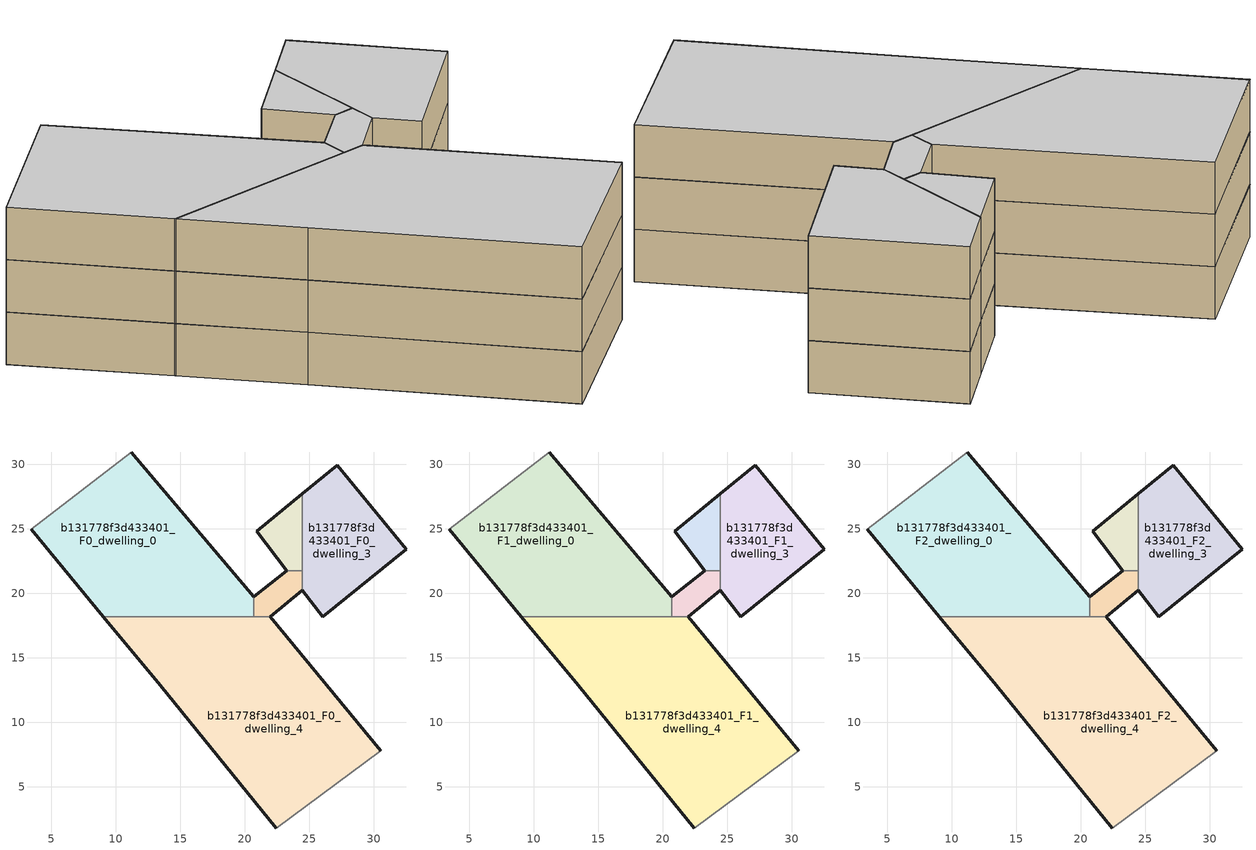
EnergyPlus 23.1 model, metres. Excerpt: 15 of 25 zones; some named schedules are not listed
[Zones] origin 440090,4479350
b131778f3d433401_F0_dwelling_0
 floor ground (EU_floor_Construction): 20.69,18.19 20.69,19.72 11.2,30.96 3.44,24.95 9.03,18.19 z0
 wall outside (EU_wall_Construction): 11.2,30.96 20.69,19.72 / 9.03,18.19 3.44,24.95 z0:3
 wall adiabatic (EU_wall_Construction): 3.44,24.95 11.2,30.96 z0:3
 wall to b131778f3d433401_F0_dwelling_2 (EU_wall_Construction): 20.69,19.72 20.69,18.19 z0:3
 wall to b131778f3d433401_F0_dwelling_4 (EU_wall_Construction): 20.69,18.19 9.03,18.19 z0:3
b131778f3d433401_F0_dwelling_1
 floor ground (EU_floor_Construction): 24.45,21.76 24.45,27.71 20.91,24.81 23.27,21.76 z0
 wall outside (EU_wall_Construction): 23.27,21.76 20.91,24.81 24.45,27.71 z0:3
 wall to b131778f3d433401_F0_dwelling_3 (EU_wall_Construction): 24.45,27.71 24.45,21.76 z0:3
 wall to b131778f3d433401_F0_dwelling_2 (EU_wall_Construction): 24.45,21.76 23.26,21.76 z0:3
b131778f3d433401_F0_dwelling_2
 floor ground (EU_floor_Construction): 24.45,20.23 24.45,21.76 23.27,21.76 20.69,19.72 20.69,18.19 21.97,18.19 z0
 wall outside (EU_wall_Construction): 24.45,20.23 21.97,18.19 / 20.69,19.72 23.27,21.76 z0:3
 wall to b131778f3d433401_F0_dwelling_3 (EU_wall_Construction): 24.45,21.76 24.45,20.23 z0:3
 wall to b131778f3d433401_F0_dwelling_4 (EU_wall_Construction): 21.96,18.19 20.69,18.19 z0:3
b131778f3d433401_F0_dwelling_3
 floor ground (EU_floor_Construction): 32.51,23.43 27.18,29.95 24.45,27.71 24.45,20.23 26.06,18.19 z0
 wall outside (EU_wall_Construction): 24.45,27.71 27.18,29.95 32.51,23.43 26.06,18.19 24.45,20.23 z0:3
b131778f3d433401_F0_dwelling_4
 floor ground (EU_floor_Construction): 30.56,7.8 21.97,18.19 9.03,18.19 13.43,12.86 22.44,1.8 z0
 wall outside (EU_wall_Construction): 22.44,1.8 13.43,12.86 9.03,18.19 / 21.97,18.19 30.56,7.8 z0:3
 wall adiabatic (EU_wall_Construction): 30.56,7.8 22.44,1.8 z0:3
b131778f3d433401_F1_dwelling_0
 floor to b131778f3d433401_F0_dwelling_0 (EU_floor_Construction): 20.69,18.19 20.69,19.72 11.2,30.96 3.44,24.95 9.03,18.19 z3
 wall outside (EU_wall_Construction): 11.2,30.96 20.69,19.72 / 9.03,18.19 3.44,24.95 z3:6
 wall adiabatic (EU_wall_Construction): 3.44,24.95 11.2,30.96 z3:6
 wall to b131778f3d433401_F1_dwelling_2 (EU_wall_Construction): 20.69,19.72 20.69,18.19 z3:6
 wall to b131778f3d433401_F1_dwelling_4 (EU_wall_Construction): 20.69,18.19 9.03,18.19 z3:6
b131778f3d433401_F1_dwelling_1
 floor to b131778f3d433401_F0_dwelling_1 (EU_floor_Construction): 24.45,21.76 24.45,27.71 20.91,24.81 23.26,21.76 z3
 wall outside (EU_wall_Construction): 23.27,21.76 20.91,24.81 24.45,27.71 z3:6
 wall to b131778f3d433401_F1_dwelling_3 (EU_wall_Construction): 24.45,27.71 24.45,21.76 z3:6
 wall to b131778f3d433401_F1_dwelling_2 (EU_wall_Construction): 24.45,21.76 23.26,21.76 z3:6
b131778f3d433401_F1_dwelling_2
 floor to b131778f3d433401_F0_dwelling_2 (EU_floor_Construction): 24.45,20.23 24.45,21.76 23.26,21.76 20.69,19.72 20.69,18.19 21.96,18.19 z3
 wall outside (EU_wall_Construction): 24.45,20.23 21.97,18.19 / 20.69,19.72 23.27,21.76 z3:6
 wall to b131778f3d433401_F1_dwelling_3 (EU_wall_Construction): 24.45,21.76 24.45,20.23 z3:6
 wall to b131778f3d433401_F1_dwelling_4 (EU_wall_Construction): 21.96,18.19 20.69,18.19 z3:6
b131778f3d433401_F1_dwelling_3
 floor to b131778f3d433401_F0_dwelling_3 (EU_floor_Construction): 32.51,23.43 27.18,29.95 24.45,27.71 24.45,20.23 26.06,18.19 z3
 wall outside (EU_wall_Construction): 24.45,27.71 27.18,29.95 32.51,23.43 26.06,18.19 24.45,20.23 z3:6
b131778f3d433401_F1_dwelling_4
 floor to b131778f3d433401_F0_dwelling_4 (EU_floor_Construction): 30.56,7.8 21.96,18.19 9.03,18.19 13.43,12.86 22.44,1.8 z3
 wall outside (EU_wall_Construction): 22.44,1.8 13.43,12.86 9.03,18.19 / 21.97,18.19 30.56,7.8 z3:6
 wall adiabatic (EU_wall_Construction): 30.56,7.8 22.44,1.8 z3:6
b131778f3d433401_F2_dwelling_0
 floor to b131778f3d433401_F1_dwelling_0 (EU_floor_Construction): 20.69,18.19 20.69,19.72 11.2,30.96 3.44,24.95 9.03,18.19 z6
 wall outside (EU_wall_Construction): 11.2,30.96 20.69,19.72 / 9.03,18.19 3.44,24.95 z6:9
 wall adiabatic (EU_wall_Construction): 3.44,24.95 11.2,30.96 z6:9
 wall to b131778f3d433401_F2_dwelling_2 (EU_wall_Construction): 20.69,19.72 20.69,18.19 z6:9
 wall to b131778f3d433401_F2_dwelling_4 (EU_wall_Construction): 20.69,18.19 9.03,18.19 z6:9
 ceiling to b131778f3d433401_F3_dwelling_0 (EU_floor_Construction): 11.2,30.96 20.69,19.72 20.69,18.19 9.03,18.19 3.44,24.95 z9
b131778f3d433401_F2_dwelling_1
 floor to b131778f3d433401_F1_dwelling_1 (EU_floor_Construction): 24.45,21.76 24.45,27.71 20.91,24.81 23.26,21.76 z6
 wall outside (EU_wall_Construction): 23.27,21.76 20.91,24.81 24.45,27.71 z6:9
 wall to b131778f3d433401_F2_dwelling_3 (EU_wall_Construction): 24.45,27.71 24.45,21.76 z6:9
 wall to b131778f3d433401_F2_dwelling_2 (EU_wall_Construction): 24.45,21.76 23.26,21.76 z6:9
 ceiling to b131778f3d433401_F3_dwelling_1 (EU_floor_Construction): 24.45,27.71 24.45,21.76 23.26,21.76 20.91,24.81 z9
b131778f3d433401_F2_dwelling_2
 floor to b131778f3d433401_F1_dwelling_2 (EU_floor_Construction): 24.45,20.23 24.45,21.76 23.26,21.76 20.69,19.72 20.69,18.19 21.96,18.19 z6
 wall outside (EU_wall_Construction): 24.45,20.23 21.97,18.19 / 20.69,19.72 23.27,21.76 z6:9
 wall to b131778f3d433401_F2_dwelling_3 (EU_wall_Construction): 24.45,21.76 24.45,20.23 z6:9
 wall to b131778f3d433401_F2_dwelling_4 (EU_wall_Construction): 21.96,18.19 20.69,18.19 z6:9
 ceiling to b131778f3d433401_F3_dwelling_2 (EU_floor_Construction): 24.45,21.76 24.45,20.23 21.96,18.19 20.69,18.19 20.69,19.72 23.26,21.76 z9
b131778f3d433401_F2_dwelling_3
 floor to b131778f3d433401_F1_dwelling_3 (EU_floor_Construction): 32.51,23.43 27.18,29.95 24.45,27.71 24.45,20.23 26.06,18.19 z6
 wall outside (EU_wall_Construction): 24.45,27.71 27.18,29.95 32.51,23.43 26.06,18.19 24.45,20.23 z6:9
 ceiling to b131778f3d433401_F3_dwelling_3 (EU_floor_Construction): 27.18,29.95 32.51,23.43 26.06,18.19 24.45,20.23 24.45,27.71 z9
b131778f3d433401_F2_dwelling_4
 floor to b131778f3d433401_F1_dwelling_4 (EU_floor_Construction): 30.56,7.8 21.96,18.19 9.03,18.19 13.43,12.86 22.44,1.8 z6
 wall outside (EU_wall_Construction): 22.44,1.8 13.43,12.86 9.03,18.19 / 21.97,18.19 30.56,7.8 z6:9
 wall adiabatic (EU_wall_Construction): 30.56,7.8 22.44,1.8 z6:9
 ceiling to b131778f3d433401_F3_dwelling_4 (EU_floor_Construction): 21.96,18.19 30.56,7.8 22.44,1.8 13.43,12.86 9.03,18.19 z9
[Building]
EU S2 Campaign: North Axis=0; Terrain=City; Solar Distribution=FullExterior
[Site:Location]
Madrid: Latitude=40.5; Longitude=-3.5; Time Zone=1; Elevation=609
[SizingPeriod:WeatherFileDays]
AnnualSizingPeriod: Begin Month=1; Begin Day of Month=1; End Month=12; End Day of Month=31; Day of Week for Start Day=Monday; Use Weather File Daylight Saving Period=No; Use Weather File Rain and Snow Indicators=No
[MATERIAL]
EU_InternalMass_Material: Roughness=MediumRough; Thickness=0.1; Conductivity=1; Density=1800; Specific Heat=900; Thermal Absorptance=0.9; Solar Absorptance=0.7; Visible Absorptance=0.7
[MATERIAL:NOMASS] Roughness=MediumRough; Thermal Absorptance=0.9; Solar Absorptance=0.7; Visible Absorptance=0.7
Name | Thermal Resistance
EU_wall_NoMass | 0.609216
EU_floor_NoMass | 0.568163
[CONSTRUCTION]
EU_wall_Construction: EU_wall_NoMass
EU_floor_Construction: EU_floor_NoMass
EU_InternalMass_Construction: EU_InternalMass_Material
[ZONE] Type=1; Multiplier=1; Ceiling Height=autocalculate; Floor Area=autocalculate; Part of Total Floor Area=Yes
Name | Volume
b131778f3d433401_F0_dwelling_0; b131778f3d433401_F1_dwelling_0; b131778f3d433401_F2_dwelling_0 | 374.283
b131778f3d433401_F0_dwelling_1 | 37.0184
b131778f3d433401_F1_dwelling_1; b131778f3d433401_F2_dwelling_1 | 37.0181
b131778f3d433401_F0_dwelling_2 | 24.8156
b131778f3d433401_F1_dwelling_2; b131778f3d433401_F2_dwelling_2 | 24.8159
b131778f3d433401_F0_dwelling_3 | 167.466
b131778f3d433401_F1_dwelling_3; b131778f3d433401_F2_dwelling_3 | 167.467
b131778f3d433401_F0_dwelling_4; b131778f3d433401_F1_dwelling_4; b131778f3d433401_F2_dwelling_4 | 520.787
[INTERNALMASS] Construction=EU_InternalMass_Construction
Name | Zone or ZoneList | Surface Area
b131778f3d433401_F0_dwelling_0_EU_InternalMass | b131778f3d433401_F0_dwelling_0 | 124.757
b131778f3d433401_F0_dwelling_1_EU_InternalMass | b131778f3d433401_F0_dwelling_1 | 12.3356
b131778f3d433401_F0_dwelling_2_EU_InternalMass | b131778f3d433401_F0_dwelling_2 | 8.27
b131778f3d433401_F0_dwelling_3_EU_InternalMass | b131778f3d433401_F0_dwelling_3 | 55.8258
b131778f3d433401_F0_dwelling_4_EU_InternalMass | b131778f3d433401_F0_dwelling_4 | 173.603
b131778f3d433401_F1_dwelling_0_EU_InternalMass | b131778f3d433401_F1_dwelling_0 | 124.757
b131778f3d433401_F1_dwelling_1_EU_InternalMass | b131778f3d433401_F1_dwelling_1 | 12.3356
b131778f3d433401_F1_dwelling_2_EU_InternalMass | b131778f3d433401_F1_dwelling_2 | 8.27
b131778f3d433401_F1_dwelling_3_EU_InternalMass | b131778f3d433401_F1_dwelling_3 | 55.8258
b131778f3d433401_F1_dwelling_4_EU_InternalMass | b131778f3d433401_F1_dwelling_4 | 173.603
b131778f3d433401_F2_dwelling_0_EU_InternalMass | b131778f3d433401_F2_dwelling_0 | 124.757
b131778f3d433401_F2_dwelling_1_EU_InternalMass | b131778f3d433401_F2_dwelling_1 | 12.3356
b131778f3d433401_F2_dwelling_2_EU_InternalMass | b131778f3d433401_F2_dwelling_2 | 8.27
b131778f3d433401_F2_dwelling_3_EU_InternalMass | b131778f3d433401_F2_dwelling_3 | 55.8258
b131778f3d433401_F2_dwelling_4_EU_InternalMass | b131778f3d433401_F2_dwelling_4 | 173.603
[OTHEREQUIPMENT] Fuel Type=Electricity; Design Level Calculation Method=Watts/Area; Power per Zone Floor Area=1; Fraction Latent=0; Fraction Radiant=0; Fraction Lost=0; Carbon Dioxide Generation Rate=0; EndUse Subcategory=EU_Step8_InternalGains
Name | Zone or ZoneList or Space or SpaceList | Schedule
EU_Step8_InternalGain_b131778f3d433401_F0_dwelling_0_f000 | b131778f3d433401_F0_dwelling_0 | EU_Step8_GainSchedule_b131778f3d433401_F0_dwelling_0_f000
EU_Step8_InternalGain_b131778f3d433401_F0_dwelling_1_f000 | b131778f3d433401_F0_dwelling_1 | EU_Step8_GainSchedule_b131778f3d433401_F0_dwelling_1_f000
EU_Step8_InternalGain_b131778f3d433401_F0_dwelling_2_f000 | b131778f3d433401_F0_dwelling_2 | EU_Step8_GainSchedule_b131778f3d433401_F0_dwelling_2_f000
EU_Step8_InternalGain_b131778f3d433401_F0_dwelling_3_f000 | b131778f3d433401_F0_dwelling_3 | EU_Step8_GainSchedule_b131778f3d433401_F0_dwelling_3_f000
EU_Step8_InternalGain_b131778f3d433401_F0_dwelling_4_f000 | b131778f3d433401_F0_dwelling_4 | EU_Step8_GainSchedule_b131778f3d433401_F0_dwelling_4_f000
EU_Step8_InternalGain_b131778f3d433401_F1_dwelling_0_f000 | b131778f3d433401_F1_dwelling_0 | EU_Step8_GainSchedule_b131778f3d433401_F1_dwelling_0_f000
EU_Step8_InternalGain_b131778f3d433401_F1_dwelling_1_f000 | b131778f3d433401_F1_dwelling_1 | EU_Step8_GainSchedule_b131778f3d433401_F1_dwelling_1_f000
EU_Step8_InternalGain_b131778f3d433401_F1_dwelling_2_f000 | b131778f3d433401_F1_dwelling_2 | EU_Step8_GainSchedule_b131778f3d433401_F1_dwelling_2_f000
EU_Step8_InternalGain_b131778f3d433401_F1_dwelling_3_f000 | b131778f3d433401_F1_dwelling_3 | EU_Step8_GainSchedule_b131778f3d433401_F1_dwelling_3_f000
EU_Step8_InternalGain_b131778f3d433401_F1_dwelling_4_f000 | b131778f3d433401_F1_dwelling_4 | EU_Step8_GainSchedule_b131778f3d433401_F1_dwelling_4_f000
EU_Step8_InternalGain_b131778f3d433401_F2_dwelling_0_f000 | b131778f3d433401_F2_dwelling_0 | EU_Step8_GainSchedule_b131778f3d433401_F2_dwelling_0_f000
EU_Step8_InternalGain_b131778f3d433401_F2_dwelling_1_f000 | b131778f3d433401_F2_dwelling_1 | EU_Step8_GainSchedule_b131778f3d433401_F2_dwelling_1_f000
EU_Step8_InternalGain_b131778f3d433401_F2_dwelling_2_f000 | b131778f3d433401_F2_dwelling_2 | EU_Step8_GainSchedule_b131778f3d433401_F2_dwelling_2_f000
EU_Step8_InternalGain_b131778f3d433401_F2_dwelling_3_f000 | b131778f3d433401_F2_dwelling_3 | EU_Step8_GainSchedule_b131778f3d433401_F2_dwelling_3_f000
EU_Step8_InternalGain_b131778f3d433401_F2_dwelling_4_f000 | b131778f3d433401_F2_dwelling_4 | EU_Step8_GainSchedule_b131778f3d433401_F2_dwelling_4_f000
[ZONEVENTILATION:DESIGNFLOWRATE] Schedule=EU_AlwaysOn; Design Flow Rate Calculation Method=AirChanges/Hour; Air Changes per Hour=0.752966; Ventilation Type=Natural; Fan Pressure Rise=0; Fan Total Efficiency=1; Constant Term Coefficient=1; Temperature Term Coefficient=0; Velocity Term Coefficient=0; Velocity Squared Term Coefficient=0; Minimum Indoor Temperature=-100; Maximum Indoor Temperature=100; Delta Temperature=-100; Minimum Outdoor Temperature=-100; Maximum Outdoor Temperature=100; Maximum Wind Speed=40
Name | Zone or ZoneList or Space or SpaceList
EU_ConstantAir_b131778f3d433401_F0_dwelling_0 | b131778f3d433401_F0_dwelling_0
EU_ConstantAir_b131778f3d433401_F0_dwelling_1 | b131778f3d433401_F0_dwelling_1
EU_ConstantAir_b131778f3d433401_F0_dwelling_2 | b131778f3d433401_F0_dwelling_2
EU_ConstantAir_b131778f3d433401_F0_dwelling_3 | b131778f3d433401_F0_dwelling_3
EU_ConstantAir_b131778f3d433401_F0_dwelling_4 | b131778f3d433401_F0_dwelling_4
EU_ConstantAir_b131778f3d433401_F1_dwelling_0 | b131778f3d433401_F1_dwelling_0
EU_ConstantAir_b131778f3d433401_F1_dwelling_1 | b131778f3d433401_F1_dwelling_1
EU_ConstantAir_b131778f3d433401_F1_dwelling_2 | b131778f3d433401_F1_dwelling_2
EU_ConstantAir_b131778f3d433401_F1_dwelling_3 | b131778f3d433401_F1_dwelling_3
EU_ConstantAir_b131778f3d433401_F1_dwelling_4 | b131778f3d433401_F1_dwelling_4
EU_ConstantAir_b131778f3d433401_F2_dwelling_0 | b131778f3d433401_F2_dwelling_0
EU_ConstantAir_b131778f3d433401_F2_dwelling_1 | b131778f3d433401_F2_dwelling_1
EU_ConstantAir_b131778f3d433401_F2_dwelling_2 | b131778f3d433401_F2_dwelling_2
EU_ConstantAir_b131778f3d433401_F2_dwelling_3 | b131778f3d433401_F2_dwelling_3
EU_ConstantAir_b131778f3d433401_F2_dwelling_4 | b131778f3d433401_F2_dwelling_4
[HVACTEMPLATE:THERMOSTAT] Constant Heating Setpoint=20; Constant Cooling Setpoint=50
EU_HeatOnly_b131778f3d433401_F0_dwelling_0; EU_HeatOnly_b131778f3d433401_F0_dwelling_1; EU_HeatOnly_b131778f3d433401_F0_dwelling_2; EU_HeatOnly_b131778f3d433401_F0_dwelling_3; EU_HeatOnly_b131778f3d433401_F0_dwelling_4; EU_HeatOnly_b131778f3d433401_F1_dwelling_0; EU_HeatOnly_b131778f3d433401_F1_dwelling_1; EU_HeatOnly_b131778f3d433401_F1_dwelling_2; EU_HeatOnly_b131778f3d433401_F1_dwelling_3; EU_HeatOnly_b131778f3d433401_F1_dwelling_4; EU_HeatOnly_b131778f3d433401_F2_dwelling_0; EU_HeatOnly_b131778f3d433401_F2_dwelling_1; EU_HeatOnly_b131778f3d433401_F2_dwelling_2; EU_HeatOnly_b131778f3d433401_F2_dwelling_3; EU_HeatOnly_b131778f3d433401_F2_dwelling_4; EU_HeatOnly_b131778f3d433401_F3_dwelling_0; EU_HeatOnly_b131778f3d433401_F3_dwelling_1; EU_HeatOnly_b131778f3d433401_F3_dwelling_2; EU_HeatOnly_b131778f3d433401_F3_dwelling_3; EU_HeatOnly_b131778f3d433401_F3_dwelling_4; EU_HeatOnly_b131778f3d433401_F4_dwelling_0; EU_HeatOnly_b131778f3d433401_F4_dwelling_1; EU_HeatOnly_b131778f3d433401_F4_dwelling_2; EU_HeatOnly_b131778f3d433401_F4_dwelling_3; EU_HeatOnly_b131778f3d433401_F4_dwelling_4
[HVACTEMPLATE:ZONE:IDEALLOADSAIRSYSTEM] System Availability Schedule=EU_AlwaysOn; Maximum Heating Supply Air Temperature=50; Minimum Cooling Supply Air Temperature=13; Maximum Heating Supply Air Humidity Ratio=0.0156; Minimum Cooling Supply Air Humidity Ratio=0.0077; Heating Limit=NoLimit; Cooling Limit=NoLimit; Heating Availability Schedule=EU_AlwaysOn; Cooling Availability Schedule=EU_CoolingOff; Dehumidification Control Type=ConstantSensibleHeatRatio; Cooling Sensible Heat Ratio=0.7; Dehumidification Setpoint=60; Humidification Control Type=None; Humidification Setpoint=30; Outdoor Air Method=None; Outdoor Air Flow Rate per Person=0.00944; Outdoor Air Flow Rate per Zone Floor Area=0; Outdoor Air Flow Rate per Zone=0; Demand Controlled Ventilation Type=None; Outdoor Air Economizer Type=NoEconomizer; Heat Recovery Type=None; Sensible Heat Recovery Effectiveness=0.7; Latent Heat Recovery Effectiveness=0.65
Name | Template Thermostat
b131778f3d433401_F0_dwelling_0 | EU_HeatOnly_b131778f3d433401_F0_dwelling_0
b131778f3d433401_F0_dwelling_1 | EU_HeatOnly_b131778f3d433401_F0_dwelling_1
b131778f3d433401_F0_dwelling_2 | EU_HeatOnly_b131778f3d433401_F0_dwelling_2
b131778f3d433401_F0_dwelling_3 | EU_HeatOnly_b131778f3d433401_F0_dwelling_3
b131778f3d433401_F0_dwelling_4 | EU_HeatOnly_b131778f3d433401_F0_dwelling_4
b131778f3d433401_F1_dwelling_0 | EU_HeatOnly_b131778f3d433401_F1_dwelling_0
b131778f3d433401_F1_dwelling_1 | EU_HeatOnly_b131778f3d433401_F1_dwelling_1
b131778f3d433401_F1_dwelling_2 | EU_HeatOnly_b131778f3d433401_F1_dwelling_2
b131778f3d433401_F1_dwelling_3 | EU_HeatOnly_b131778f3d433401_F1_dwelling_3
b131778f3d433401_F1_dwelling_4 | EU_HeatOnly_b131778f3d433401_F1_dwelling_4
b131778f3d433401_F2_dwelling_0 | EU_HeatOnly_b131778f3d433401_F2_dwelling_0
b131778f3d433401_F2_dwelling_1 | EU_HeatOnly_b131778f3d433401_F2_dwelling_1
b131778f3d433401_F2_dwelling_2 | EU_HeatOnly_b131778f3d433401_F2_dwelling_2
b131778f3d433401_F2_dwelling_3 | EU_HeatOnly_b131778f3d433401_F2_dwelling_3
b131778f3d433401_F2_dwelling_4 | EU_HeatOnly_b131778f3d433401_F2_dwelling_4
[SIZING:ZONE] Zone Cooling Design Supply Air Temperature Input Method=SupplyAirTemperature; Zone Cooling Design Supply Air Temperature=13; Zone Heating Design Supply Air Temperature Input Method=SupplyAirTemperature; Zone Heating Design Supply Air Temperature=50; Zone Cooling Design Supply Air Humidity Ratio=0.008; Zone Heating Design Supply Air Humidity Ratio=0.008; Cooling Design Air Flow Method=DesignDay; Cooling Design Air Flow Rate=0; Cooling Minimum Air Flow per Zone Floor Area=0.000762; Cooling Minimum Air Flow=0; Cooling Minimum Air Flow Fraction=0.2; Heating Design Air Flow Method=DesignDay; Heating Design Air Flow Rate=0; Heating Maximum Air Flow per Zone Floor Area=0.002032; Heating Maximum Air Flow=0.141576; Heating Maximum Air Flow Fraction=0.3; Account for Dedicated Outdoor Air System=No; Dedicated Outdoor Air System Control Strategy=NeutralSupplyAir; Dedicated Outdoor Air Low Setpoint Temperature for Design=autosize; Dedicated Outdoor Air High Setpoint Temperature for Design=autosize; Zone Load Sizing Method=Sensible Load Only No Latent Load; Zone Latent Cooling Design Supply Air Humidity Ratio Input Method=HumidityRatioDifference; Zone Cooling Design Supply Air Humidity Ratio Difference=0.005; Zone Latent Heating Design Supply Air Humidity Ratio Input Method=HumidityRatioDifference; Zone Humidification Design Supply Air Humidity Ratio Difference=0.005
b131778f3d433401_F0_dwelling_0; b131778f3d433401_F0_dwelling_1; b131778f3d433401_F0_dwelling_2; b131778f3d433401_F0_dwelling_3; b131778f3d433401_F0_dwelling_4; b131778f3d433401_F1_dwelling_0; b131778f3d433401_F1_dwelling_1; b131778f3d433401_F1_dwelling_2; b131778f3d433401_F1_dwelling_3; b131778f3d433401_F1_dwelling_4; b131778f3d433401_F2_dwelling_0; b131778f3d433401_F2_dwelling_1; b131778f3d433401_F2_dwelling_2; b131778f3d433401_F2_dwelling_3; b131778f3d433401_F2_dwelling_4
